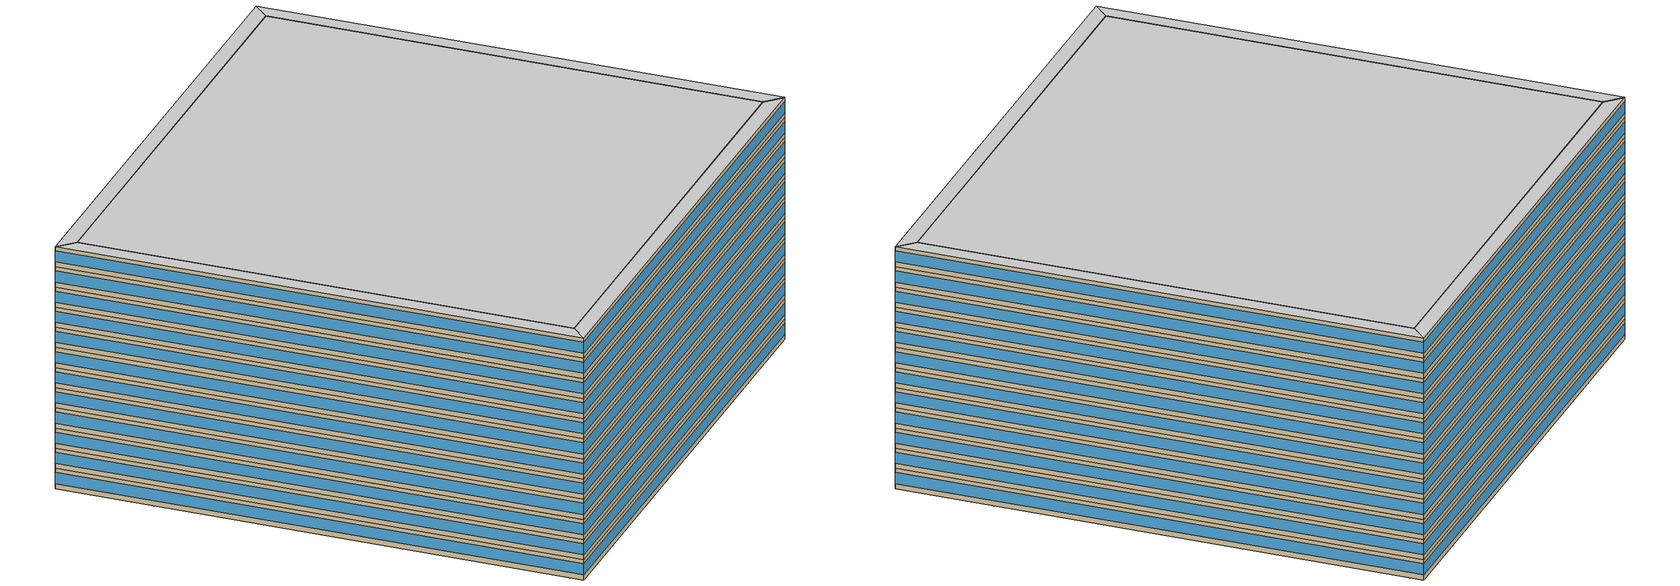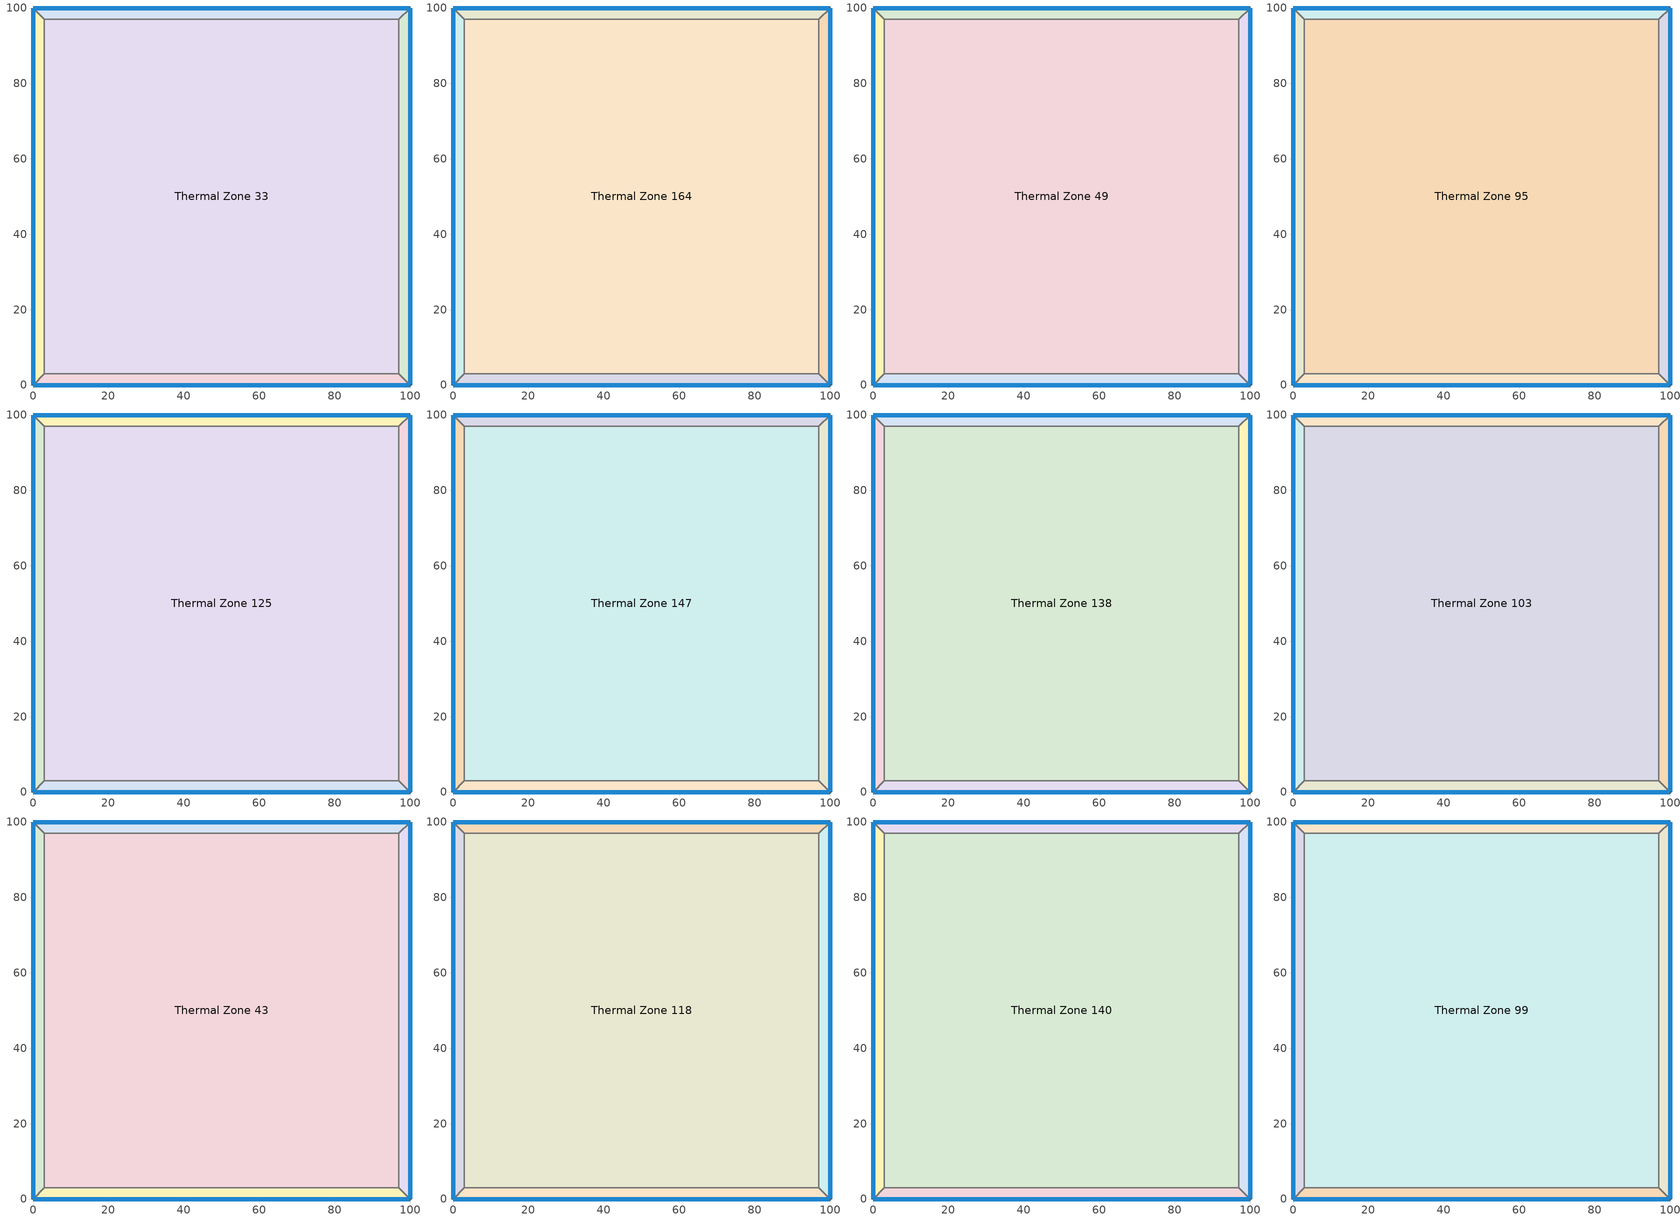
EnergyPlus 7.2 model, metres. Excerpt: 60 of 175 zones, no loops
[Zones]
Thermal Zone 151
 floor to Thermal Zone 32 (000_Interior Floor): 100,100 100,0 97,3 97,97 z48
 wall outside (ASHRAE_189.1-2009_ExtWall_SteelFrame_ClimateZone 4-8): 100,0 100,100 z48:52
 wall to Thermal Zone 70 (000_Interior Wall): 97,3 100,0 z48:52
 wall to Thermal Zone 16 (000_Interior Wall): 100,100 97,97 z48:52
 wall to Thermal Zone 33 (000_Interior Wall): 97,97 97,3 z48:52
 window (ASHRAE_189.1-2009_ExtWindow_ClimateZone 4-5): 100,0.03 100,99.97 z49:51.2
Thermal Zone 16
 floor to Thermal Zone 131 (000_Interior Floor): 0,100 100,100 97,97 3,97 z48
 wall outside (ASHRAE_189.1-2009_ExtWall_SteelFrame_ClimateZone 4-8): 100,100 0,100 z48:52
 wall to Thermal Zone 37 (000_Interior Wall): 0,100 3,97 z48:52
 wall to Thermal Zone 33 (000_Interior Wall): 3,97 97,97 z48:52
 window (ASHRAE_189.1-2009_ExtWindow_ClimateZone 4-5): 99.97,100 0.03,100 z49:51.2
Thermal Zone 70
 floor to Thermal Zone 110 (000_Interior Floor): 100,0 0,0 3,3 97,3 z48
 wall outside (ASHRAE_189.1-2009_ExtWall_SteelFrame_ClimateZone 4-8): 0,0 100,0 z48:52
 wall to Thermal Zone 33 (000_Interior Wall): 97,3 3,3 z48:52
 wall to Thermal Zone 37 (000_Interior Wall): 3,3 0,0 z48:52
 window (ASHRAE_189.1-2009_ExtWindow_ClimateZone 4-5): 0.03,0 99.97,0 z49:51.2
Thermal Zone 33
 floor to Thermal Zone 169 (000_Interior Floor): 3,3 3,97 97,97 97,3 z48
 wall to Thermal Zone 37 (000_Interior Wall): 3,97 3,3 z48:52
Thermal Zone 37
 floor to Thermal Zone 132 (000_Interior Floor): 0,0 0,100 3,97 3,3 z48
 wall outside (ASHRAE_189.1-2009_ExtWall_SteelFrame_ClimateZone 4-8): 0,100 0,0 z48:52
 window (ASHRAE_189.1-2009_ExtWindow_ClimateZone 4-5): 0,99.97 0,0.03 z49:51.2
Thermal Zone 124
 floor to Thermal Zone 37 (000_Interior Floor): 0,0 0,100 3,97 3,3 z52
 wall outside (ASHRAE_189.1-2009_ExtWall_SteelFrame_ClimateZone 4-8): 0,100 0,0 z52:56
 wall to Thermal Zone 152 (000_Interior Wall): 3,97 0,100 z52:56
 wall to Thermal Zone 1 (000_Interior Wall): 0,0 3,3 z52:56
 wall to Thermal Zone 164 (000_Interior Wall): 3,3 3,97 z52:56
 window (ASHRAE_189.1-2009_ExtWindow_ClimateZone 4-5): 0,99.97 0,0.03 z53:55.2
Thermal Zone 152
 floor to Thermal Zone 16 (000_Interior Floor): 0,100 100,100 97,97 3,97 z52
 wall outside (ASHRAE_189.1-2009_ExtWall_SteelFrame_ClimateZone 4-8): 100,100 0,100 z52:56
 wall to Thermal Zone 25 (000_Interior Wall): 97,97 100,100 z52:56
 wall to Thermal Zone 164 (000_Interior Wall): 3,97 97,97 z52:56
 window (ASHRAE_189.1-2009_ExtWindow_ClimateZone 4-5): 99.97,100 0.03,100 z53:55.2
Thermal Zone 25
 floor to Thermal Zone 151 (000_Interior Floor): 100,100 100,0 97,3 97,97 z52
 wall outside (ASHRAE_189.1-2009_ExtWall_SteelFrame_ClimateZone 4-8): 100,0 100,100 z52:56
 wall to Thermal Zone 1 (000_Interior Wall): 97,3 100,0 z52:56
 wall to Thermal Zone 164 (000_Interior Wall): 97,97 97,3 z52:56
 window (ASHRAE_189.1-2009_ExtWindow_ClimateZone 4-5): 100,0.03 100,99.97 z53:55.2
Thermal Zone 1
 floor to Thermal Zone 70 (000_Interior Floor): 100,0 0,0 3,3 97,3 z52
 wall outside (ASHRAE_189.1-2009_ExtWall_SteelFrame_ClimateZone 4-8): 0,0 100,0 z52:56
 wall to Thermal Zone 164 (000_Interior Wall): 97,3 3,3 z52:56
 window (ASHRAE_189.1-2009_ExtWindow_ClimateZone 4-5): 0.03,0 99.97,0 z53:55.2
Thermal Zone 164
 floor to Thermal Zone 33 (000_Interior Floor): 3,3 3,97 97,97 97,3 z52
Thermal Zone 100
 floor to Thermal Zone 152 (000_Interior Floor): 0,100 100,100 97,97 3,97 z56
 wall outside (ASHRAE_189.1-2009_ExtWall_SteelFrame_ClimateZone 4-8): 100,100 0,100 z56:60
 wall to Thermal Zone 86 (000_Interior Wall): 97,97 100,100 z56:60
 wall to Thermal Zone 149 (000_Interior Wall): 0,100 3,97 z56:60
 wall to Thermal Zone 49 (000_Interior Wall): 3,97 97,97 z56:60
 window (ASHRAE_189.1-2009_ExtWindow_ClimateZone 4-5): 99.97,100 0.03,100 z57:59.2
Thermal Zone 102
 floor to Thermal Zone 1 (000_Interior Floor): 100,0 0,0 3,3 97,3 z56
 wall outside (ASHRAE_189.1-2009_ExtWall_SteelFrame_ClimateZone 4-8): 0,0 100,0 z56:60
 wall to Thermal Zone 49 (000_Interior Wall): 97,3 3,3 z56:60
 wall to Thermal Zone 149 (000_Interior Wall): 3,3 0,0 z56:60
 wall to Thermal Zone 86 (000_Interior Wall): 100,0 97,3 z56:60
 window (ASHRAE_189.1-2009_ExtWindow_ClimateZone 4-5): 0.03,0 99.97,0 z57:59.2
Thermal Zone 49
 floor to Thermal Zone 164 (000_Interior Floor): 3,3 3,97 97,97 97,3 z56
 wall to Thermal Zone 86 (000_Interior Wall): 97,3 97,97 z56:60
 wall to Thermal Zone 149 (000_Interior Wall): 3,97 3,3 z56:60
Thermal Zone 86
 floor to Thermal Zone 25 (000_Interior Floor): 100,100 100,0 97,3 97,97 z56
 wall outside (ASHRAE_189.1-2009_ExtWall_SteelFrame_ClimateZone 4-8): 100,0 100,100 z56:60
 window (ASHRAE_189.1-2009_ExtWindow_ClimateZone 4-5): 100,0.03 100,99.97 z57:59.2
Thermal Zone 149
 floor to Thermal Zone 124 (000_Interior Floor): 0,0 0,100 3,97 3,3 z56
 wall outside (ASHRAE_189.1-2009_ExtWall_SteelFrame_ClimateZone 4-8): 0,100 0,0 z56:60
 window (ASHRAE_189.1-2009_ExtWindow_ClimateZone 4-5): 0,99.97 0,0.03 z57:59.2
Thermal Zone 38
 floor to Thermal Zone 100 (000_Interior Floor): 0,100 100,100 97,97 3,97 z60
 wall outside (ASHRAE_189.1-2009_ExtWall_SteelFrame_ClimateZone 4-8): 100,100 0,100 z60:64
 wall to Thermal Zone 81 (000_Interior Wall): 97,97 100,100 z60:64
 wall to Thermal Zone 13 (000_Interior Wall): 0,100 3,97 z60:64
 wall to Thermal Zone 95 (000_Interior Wall): 3,97 97,97 z60:64
 window (ASHRAE_189.1-2009_ExtWindow_ClimateZone 4-5): 99.97,100 0.03,100 z61:63.2
Thermal Zone 13
 floor to Thermal Zone 149 (000_Interior Floor): 0,0 0,100 3,97 3,3 z60
 wall outside (ASHRAE_189.1-2009_ExtWall_SteelFrame_ClimateZone 4-8): 0,100 0,0 z60:64
 wall to Thermal Zone 174 (000_Interior Wall): 0,0 3,3 z60:64
 wall to Thermal Zone 95 (000_Interior Wall): 3,3 3,97 z60:64
 window (ASHRAE_189.1-2009_ExtWindow_ClimateZone 4-5): 0,99.97 0,0.03 z61:63.2
Thermal Zone 95
 floor to Thermal Zone 49 (000_Interior Floor): 3,3 3,97 97,97 97,3 z60
 wall to Thermal Zone 81 (000_Interior Wall): 97,3 97,97 z60:64
 wall to Thermal Zone 174 (000_Interior Wall): 3,3 97,3 z60:64
Thermal Zone 81
 floor to Thermal Zone 86 (000_Interior Floor): 100,100 100,0 97,3 97,97 z60
 wall outside (ASHRAE_189.1-2009_ExtWall_SteelFrame_ClimateZone 4-8): 100,0 100,100 z60:64
 wall to Thermal Zone 174 (000_Interior Wall): 97,3 100,0 z60:64
 window (ASHRAE_189.1-2009_ExtWindow_ClimateZone 4-5): 100,0.03 100,99.97 z61:63.2
Thermal Zone 174
 floor to Thermal Zone 102 (000_Interior Floor): 100,0 0,0 3,3 97,3 z60
 wall outside (ASHRAE_189.1-2009_ExtWall_SteelFrame_ClimateZone 4-8): 0,0 100,0 z60:64
 window (ASHRAE_189.1-2009_ExtWindow_ClimateZone 4-5): 0.03,0 99.97,0 z61:63.2
Thermal Zone 27
 floor to Thermal Zone 13 (000_Interior Floor): 0,0 0,100 3,97 3,3 z64
 wall outside (ASHRAE_189.1-2009_ExtWall_SteelFrame_ClimateZone 4-8): 0,100 0,0 z64:68
 wall to Thermal Zone 64 (000_Interior Wall): 0,0 3,3 z64:68
 wall to Thermal Zone 90 (000_Interior Wall): 3,97 0,100 z64:68
 wall to Thermal Zone 125 (000_Interior Wall): 3,3 3,97 z64:68
 window (ASHRAE_189.1-2009_ExtWindow_ClimateZone 4-5): 0,99.97 0,0.03 z65:67.2
Thermal Zone 64
 floor to Thermal Zone 174 (000_Interior Floor): 100,0 0,0 3,3 97,3 z64
 wall outside (ASHRAE_189.1-2009_ExtWall_SteelFrame_ClimateZone 4-8): 0,0 100,0 z64:68
 wall to Thermal Zone 125 (000_Interior Wall): 97,3 3,3 z64:68
 wall to Thermal Zone 119 (000_Interior Wall): 100,0 97,3 z64:68
 window (ASHRAE_189.1-2009_ExtWindow_ClimateZone 4-5): 0.03,0 99.97,0 z65:67.2
Thermal Zone 119
 floor to Thermal Zone 81 (000_Interior Floor): 100,100 100,0 97,3 97,97 z64
 wall outside (ASHRAE_189.1-2009_ExtWall_SteelFrame_ClimateZone 4-8): 100,0 100,100 z64:68
 wall to Thermal Zone 90 (000_Interior Wall): 100,100 97,97 z64:68
 wall to Thermal Zone 125 (000_Interior Wall): 97,97 97,3 z64:68
 window (ASHRAE_189.1-2009_ExtWindow_ClimateZone 4-5): 100,0.03 100,99.97 z65:67.2
Thermal Zone 125
 floor to Thermal Zone 95 (000_Interior Floor): 3,3 3,97 97,97 97,3 z64
 wall to Thermal Zone 90 (000_Interior Wall): 97,97 3,97 z64:68
Thermal Zone 90
 floor to Thermal Zone 38 (000_Interior Floor): 0,100 100,100 97,97 3,97 z64
 wall outside (ASHRAE_189.1-2009_ExtWall_SteelFrame_ClimateZone 4-8): 100,100 0,100 z64:68
 window (ASHRAE_189.1-2009_ExtWindow_ClimateZone 4-5): 99.97,100 0.03,100 z65:67.2
Thermal Zone 147
 floor to Thermal Zone 125 (000_Interior Floor): 3,3 3,97 97,97 97,3 z68
 wall to Thermal Zone 50 (000_Interior Wall): 3,3 97,3 z68:72
 wall to Thermal Zone 105 (000_Interior Wall): 3,97 3,3 z68:72
 wall to Thermal Zone 167 (000_Interior Wall): 97,97 3,97 z68:72
 wall to Thermal Zone 166 (000_Interior Wall): 97,3 97,97 z68:72
Thermal Zone 166
 floor to Thermal Zone 119 (000_Interior Floor): 100,100 100,0 97,3 97,97 z68
 wall outside (ASHRAE_189.1-2009_ExtWall_SteelFrame_ClimateZone 4-8): 100,0 100,100 z68:72
 wall to Thermal Zone 50 (000_Interior Wall): 97,3 100,0 z68:72
 wall to Thermal Zone 167 (000_Interior Wall): 100,100 97,97 z68:72
 window (ASHRAE_189.1-2009_ExtWindow_ClimateZone 4-5): 100,0.03 100,99.97 z69:71.2
Thermal Zone 105
 floor to Thermal Zone 27 (000_Interior Floor): 0,0 0,100 3,97 3,3 z68
 wall outside (ASHRAE_189.1-2009_ExtWall_SteelFrame_ClimateZone 4-8): 0,100 0,0 z68:72
 wall to Thermal Zone 167 (000_Interior Wall): 3,97 0,100 z68:72
 wall to Thermal Zone 50 (000_Interior Wall): 0,0 3,3 z68:72
 window (ASHRAE_189.1-2009_ExtWindow_ClimateZone 4-5): 0,99.97 0,0.03 z69:71.2
Thermal Zone 167
 floor to Thermal Zone 90 (000_Interior Floor): 0,100 100,100 97,97 3,97 z68
 wall outside (ASHRAE_189.1-2009_ExtWall_SteelFrame_ClimateZone 4-8): 100,100 0,100 z68:72
 window (ASHRAE_189.1-2009_ExtWindow_ClimateZone 4-5): 99.97,100 0.03,100 z69:71.2
Thermal Zone 50
 floor to Thermal Zone 64 (000_Interior Floor): 100,0 0,0 3,3 97,3 z68
 wall outside (ASHRAE_189.1-2009_ExtWall_SteelFrame_ClimateZone 4-8): 0,0 100,0 z68:72
 window (ASHRAE_189.1-2009_ExtWindow_ClimateZone 4-5): 0.03,0 99.97,0 z69:71.2
Thermal Zone 138
 floor to Thermal Zone 147 (000_Interior Floor): 3,3 3,97 97,97 97,3 z72
 wall to Thermal Zone 11 (000_Interior Wall): 3,3 97,3 z72:76
 wall to Thermal Zone 109 (000_Interior Wall): 97,3 97,97 z72:76
 wall to Thermal Zone 115 (000_Interior Wall): 97,97 3,97 z72:76
 wall to Thermal Zone 75 (000_Interior Wall): 3,97 3,3 z72:76
Thermal Zone 115
 floor to Thermal Zone 167 (000_Interior Floor): 0,100 100,100 97,97 3,97 z72
 wall outside (ASHRAE_189.1-2009_ExtWall_SteelFrame_ClimateZone 4-8): 100,100 0,100 z72:76
 wall to Thermal Zone 109 (000_Interior Wall): 97,97 100,100 z72:76
 wall to Thermal Zone 75 (000_Interior Wall): 0,100 3,97 z72:76
 window (ASHRAE_189.1-2009_ExtWindow_ClimateZone 4-5): 99.97,100 0.03,100 z73:75.2
Thermal Zone 75
 floor to Thermal Zone 105 (000_Interior Floor): 0,0 0,100 3,97 3,3 z72
 wall outside (ASHRAE_189.1-2009_ExtWall_SteelFrame_ClimateZone 4-8): 0,100 0,0 z72:76
 wall to Thermal Zone 11 (000_Interior Wall): 0,0 3,3 z72:76
 window (ASHRAE_189.1-2009_ExtWindow_ClimateZone 4-5): 0,99.97 0,0.03 z73:75.2
Thermal Zone 11
 floor to Thermal Zone 50 (000_Interior Floor): 100,0 0,0 3,3 97,3 z72
 wall outside (ASHRAE_189.1-2009_ExtWall_SteelFrame_ClimateZone 4-8): 0,0 100,0 z72:76
 wall to Thermal Zone 109 (000_Interior Wall): 100,0 97,3 z72:76
 window (ASHRAE_189.1-2009_ExtWindow_ClimateZone 4-5): 0.03,0 99.97,0 z73:75.2
Thermal Zone 109
 floor to Thermal Zone 166 (000_Interior Floor): 100,100 100,0 97,3 97,97 z72
 wall outside (ASHRAE_189.1-2009_ExtWall_SteelFrame_ClimateZone 4-8): 100,0 100,100 z72:76
 window (ASHRAE_189.1-2009_ExtWindow_ClimateZone 4-5): 100,0.03 100,99.97 z73:75.2
Thermal Zone 137
 floor to Thermal Zone 75 (000_Interior Floor): 0,0 0,100 3,97 3,3 z76
 wall outside (ASHRAE_189.1-2009_ExtWall_SteelFrame_ClimateZone 4-8): 0,100 0,0 z76:80
 wall to Thermal Zone 7 (000_Interior Wall): 0,0 3,3 z76:80
 wall to Thermal Zone 160 (000_Interior Wall): 3,97 0,100 z76:80
 wall to Thermal Zone 103 (000_Interior Wall): 3,3 3,97 z76:80
 window (ASHRAE_189.1-2009_ExtWindow_ClimateZone 4-5): 0,99.97 0,0.03 z77:79.2
Thermal Zone 7
 floor to Thermal Zone 11 (000_Interior Floor): 100,0 0,0 3,3 97,3 z76
 wall outside (ASHRAE_189.1-2009_ExtWall_SteelFrame_ClimateZone 4-8): 0,0 100,0 z76:80
 wall to Thermal Zone 103 (000_Interior Wall): 97,3 3,3 z76:80
 wall to Thermal Zone 10 (000_Interior Wall): 100,0 97,3 z76:80
 window (ASHRAE_189.1-2009_ExtWindow_ClimateZone 4-5): 0.03,0 99.97,0 z77:79.2
Thermal Zone 10
 floor to Thermal Zone 109 (000_Interior Floor): 100,100 100,0 97,3 97,97 z76
 wall outside (ASHRAE_189.1-2009_ExtWall_SteelFrame_ClimateZone 4-8): 100,0 100,100 z76:80
 wall to Thermal Zone 160 (000_Interior Wall): 100,100 97,97 z76:80
 wall to Thermal Zone 103 (000_Interior Wall): 97,97 97,3 z76:80
 window (ASHRAE_189.1-2009_ExtWindow_ClimateZone 4-5): 100,0.03 100,99.97 z77:79.2
Thermal Zone 103
 floor to Thermal Zone 138 (000_Interior Floor): 3,3 3,97 97,97 97,3 z76
 wall to Thermal Zone 160 (000_Interior Wall): 97,97 3,97 z76:80
Thermal Zone 160
 floor to Thermal Zone 115 (000_Interior Floor): 0,100 100,100 97,97 3,97 z76
 wall outside (ASHRAE_189.1-2009_ExtWall_SteelFrame_ClimateZone 4-8): 100,100 0,100 z76:80
 window (ASHRAE_189.1-2009_ExtWindow_ClimateZone 4-5): 99.97,100 0.03,100 z77:79.2
Thermal Zone 165
 floor to Thermal Zone 137 (000_Interior Floor): 0,0 0,100 3,97 3,3 z80
 wall outside (ASHRAE_189.1-2009_ExtWall_SteelFrame_ClimateZone 4-8): 0,100 0,0 z80:84
 wall to Thermal Zone 43 (000_Interior Wall): 3,3 3,97 z80:84
 wall to Thermal Zone 148 (000_Interior Wall): 3,97 0,100 z80:84
 wall to Thermal Zone 92 (000_Interior Wall): 0,0 3,3 z80:84
 window (ASHRAE_189.1-2009_ExtWindow_ClimateZone 4-5): 0,99.97 0,0.03 z81:83.2
Thermal Zone 148
 floor to Thermal Zone 160 (000_Interior Floor): 0,100 100,100 97,97 3,97 z80
 wall outside (ASHRAE_189.1-2009_ExtWall_SteelFrame_ClimateZone 4-8): 100,100 0,100 z80:84
 wall to Thermal Zone 4 (000_Interior Wall): 97,97 100,100 z80:84
 wall to Thermal Zone 43 (000_Interior Wall): 3,97 97,97 z80:84
 window (ASHRAE_189.1-2009_ExtWindow_ClimateZone 4-5): 99.97,100 0.03,100 z81:83.2
Thermal Zone 43
 floor to Thermal Zone 103 (000_Interior Floor): 3,3 3,97 97,97 97,3 z80
 wall to Thermal Zone 92 (000_Interior Wall): 3,3 97,3 z80:84
 wall to Thermal Zone 4 (000_Interior Wall): 97,3 97,97 z80:84
Thermal Zone 4
 floor to Thermal Zone 10 (000_Interior Floor): 100,100 100,0 97,3 97,97 z80
 wall outside (ASHRAE_189.1-2009_ExtWall_SteelFrame_ClimateZone 4-8): 100,0 100,100 z80:84
 wall to Thermal Zone 92 (000_Interior Wall): 97,3 100,0 z80:84
 window (ASHRAE_189.1-2009_ExtWindow_ClimateZone 4-5): 100,0.03 100,99.97 z81:83.2
Thermal Zone 92
 floor to Thermal Zone 7 (000_Interior Floor): 100,0 0,0 3,3 97,3 z80
 wall outside (ASHRAE_189.1-2009_ExtWall_SteelFrame_ClimateZone 4-8): 0,0 100,0 z80:84
 window (ASHRAE_189.1-2009_ExtWindow_ClimateZone 4-5): 0.03,0 99.97,0 z81:83.2
Thermal Zone 15
 floor to Thermal Zone 4 (000_Interior Floor): 100,100 100,0 97,3 97,97 z84
 wall outside (ASHRAE_189.1-2009_ExtWall_SteelFrame_ClimateZone 4-8): 100,0 100,100 z84:88
 wall to Thermal Zone 118 (000_Interior Wall): 97,97 97,3 z84:88
 wall to Thermal Zone 158 (000_Interior Wall): 97,3 100,0 z84:88
 wall to Thermal Zone 28 (000_Interior Wall): 100,100 97,97 z84:88
 window (ASHRAE_189.1-2009_ExtWindow_ClimateZone 4-5): 100,0.03 100,99.97 z85:87.2
Thermal Zone 118
 floor to Thermal Zone 43 (000_Interior Floor): 3,3 3,97 97,97 97,3 z84
 wall to Thermal Zone 158 (000_Interior Wall): 3,3 97,3 z84:88
 wall to Thermal Zone 69 (000_Interior Wall): 3,97 3,3 z84:88
 wall to Thermal Zone 28 (000_Interior Wall): 97,97 3,97 z84:88
Thermal Zone 28
 floor to Thermal Zone 148 (000_Interior Floor): 0,100 100,100 97,97 3,97 z84
 wall outside (ASHRAE_189.1-2009_ExtWall_SteelFrame_ClimateZone 4-8): 100,100 0,100 z84:88
 wall to Thermal Zone 69 (000_Interior Wall): 0,100 3,97 z84:88
 window (ASHRAE_189.1-2009_ExtWindow_ClimateZone 4-5): 99.97,100 0.03,100 z85:87.2
Thermal Zone 69
 floor to Thermal Zone 165 (000_Interior Floor): 0,0 0,100 3,97 3,3 z84
 wall outside (ASHRAE_189.1-2009_ExtWall_SteelFrame_ClimateZone 4-8): 0,100 0,0 z84:88
 wall to Thermal Zone 158 (000_Interior Wall): 0,0 3,3 z84:88
 window (ASHRAE_189.1-2009_ExtWindow_ClimateZone 4-5): 0,99.97 0,0.03 z85:87.2
Thermal Zone 158
 floor to Thermal Zone 92 (000_Interior Floor): 100,0 0,0 3,3 97,3 z84
 wall outside (ASHRAE_189.1-2009_ExtWall_SteelFrame_ClimateZone 4-8): 0,0 100,0 z84:88
 window (ASHRAE_189.1-2009_ExtWindow_ClimateZone 4-5): 0.03,0 99.97,0 z85:87.2
Thermal Zone 140
 floor to Thermal Zone 118 (000_Interior Floor): 3,3 3,97 97,97 97,3 z88
 wall to Thermal Zone 129 (000_Interior Wall): 3,3 97,3 z88:92
 wall to Thermal Zone 67 (000_Interior Wall): 97,97 3,97 z88:92
 wall to Thermal Zone 112 (000_Interior Wall): 3,97 3,3 z88:92
 wall to Thermal Zone 74 (000_Interior Wall): 97,3 97,97 z88:92
Thermal Zone 74
 floor to Thermal Zone 15 (000_Interior Floor): 100,100 100,0 97,3 97,97 z88
 wall outside (ASHRAE_189.1-2009_ExtWall_SteelFrame_ClimateZone 4-8): 100,0 100,100 z88:92
 wall to Thermal Zone 129 (000_Interior Wall): 97,3 100,0 z88:92
 wall to Thermal Zone 67 (000_Interior Wall): 100,100 97,97 z88:92
 window (ASHRAE_189.1-2009_ExtWindow_ClimateZone 4-5): 100,0.03 100,99.97 z89:91.2
Thermal Zone 129
 floor to Thermal Zone 158 (000_Interior Floor): 100,0 0,0 3,3 97,3 z88
 wall outside (ASHRAE_189.1-2009_ExtWall_SteelFrame_ClimateZone 4-8): 0,0 100,0 z88:92
 wall to Thermal Zone 112 (000_Interior Wall): 3,3 0,0 z88:92
 window (ASHRAE_189.1-2009_ExtWindow_ClimateZone 4-5): 0.03,0 99.97,0 z89:91.2
Thermal Zone 67
 floor to Thermal Zone 28 (000_Interior Floor): 0,100 100,100 97,97 3,97 z88
 wall outside (ASHRAE_189.1-2009_ExtWall_SteelFrame_ClimateZone 4-8): 100,100 0,100 z88:92
 wall to Thermal Zone 112 (000_Interior Wall): 0,100 3,97 z88:92
 window (ASHRAE_189.1-2009_ExtWindow_ClimateZone 4-5): 99.97,100 0.03,100 z89:91.2
Thermal Zone 112
 floor to Thermal Zone 69 (000_Interior Floor): 0,0 0,100 3,97 3,3 z88
 wall outside (ASHRAE_189.1-2009_ExtWall_SteelFrame_ClimateZone 4-8): 0,100 0,0 z88:92
 window (ASHRAE_189.1-2009_ExtWindow_ClimateZone 4-5): 0,99.97 0,0.03 z89:91.2
Thermal Zone 99
 floor to Thermal Zone 140 (000_Interior Floor): 3,3 3,97 97,97 97,3 z92
 wall to Thermal Zone 73 (000_Interior Wall): 97,97 3,97 z92:96
 wall to Thermal Zone 154 (000_Interior Wall): 3,3 97,3 z92:96
 wall to Thermal Zone 46 (000_Interior Wall): 3,97 3,3 z92:96
 wall to Thermal Zone 159 (000_Interior Wall): 97,3 97,97 z92:96
 ceiling to Thermal Zone 76 (000_Interior Ceiling): 97,3 97,97 3,97 3,3 z96
Thermal Zone 159
 floor to Thermal Zone 74 (000_Interior Floor): 100,100 100,0 97,3 97,97 z92
 wall outside (ASHRAE_189.1-2009_ExtWall_SteelFrame_ClimateZone 4-8): 100,0 100,100 z92:96
 wall to Thermal Zone 154 (000_Interior Wall): 97,3 100,0 z92:96
 wall to Thermal Zone 73 (000_Interior Wall): 100,100 97,97 z92:96
 window (ASHRAE_189.1-2009_ExtWindow_ClimateZone 4-5): 100,0.03 100,99.97 z93:95.2
 ceiling to Thermal Zone 150 (000_Interior Ceiling): 97,97 97,3 100,0 100,100 z96
Thermal Zone 154
 floor to Thermal Zone 129 (000_Interior Floor): 100,0 0,0 3,3 97,3 z92
 wall outside (ASHRAE_189.1-2009_ExtWall_SteelFrame_ClimateZone 4-8): 0,0 100,0 z92:96
 wall to Thermal Zone 46 (000_Interior Wall): 3,3 0,0 z92:96
 window (ASHRAE_189.1-2009_ExtWindow_ClimateZone 4-5): 0.03,0 99.97,0 z93:95.2
 ceiling to Thermal Zone 135 (000_Interior Ceiling): 97,3 3,3 0,0 100,0 z96
Thermal Zone 46
 floor to Thermal Zone 112 (000_Interior Floor): 0,0 0,100 3,97 3,3 z92
 wall outside (ASHRAE_189.1-2009_ExtWall_SteelFrame_ClimateZone 4-8): 0,100 0,0 z92:96
 wall to Thermal Zone 73 (000_Interior Wall): 3,97 0,100 z92:96
 window (ASHRAE_189.1-2009_ExtWindow_ClimateZone 4-5): 0,99.97 0,0.03 z93:95.2
 ceiling to Thermal Zone 107 (000_Interior Ceiling): 3,3 3,97 0,100 0,0 z96
Thermal Zone 73
 floor to Thermal Zone 67 (000_Interior Floor): 0,100 100,100 97,97 3,97 z92
 wall outside (ASHRAE_189.1-2009_ExtWall_SteelFrame_ClimateZone 4-8): 100,100 0,100 z92:96
 window (ASHRAE_189.1-2009_ExtWindow_ClimateZone 4-5): 99.97,100 0.03,100 z93:95.2
 ceiling to Thermal Zone 156 (000_Interior Ceiling): 3,97 97,97 100,100 0,100 z96
[Site:Location]
San Francisco Intl Ap_CA_USA Design_Conditions: Latitude {deg}=37.62; Longitude {deg}=-122.4; Time Zone {hr}=-8; Elevation {m}=2
[SizingPeriod:DesignDay] Day of Month=21; Dry-Bulb Temperature Range Modifier Type=DefaultMultipliers; Barometric Pressure {Pa}=101301; Rain Indicator=No; Snow Indicator=No; Daylight Saving Time Indicator=No
Name | Month | Day Type | Maximum Dry-Bulb Temperature {C} | Daily Dry-Bulb Temperature Range {deltaC} | Humidity Condition Type | Wetbulb or DewPoint at Maximum Dry-Bulb {C} | Wind Speed {m/s} | Wind Direction {deg} | Solar Model Indicator | Sky Clearness | ASHRAE Clear Sky Optical Depth for Beam Irradiance (taub) | ASHRAE Clear Sky Optical Depth for Diffuse Irradiance (taud)
San Francisco Intl Ap Ann Hum_n 99% Condns DP=>MCDB | 1 | WinterDesignDay | 11.2 | 0 | Dewpoint | -1.2 | 2.2 | 150 | ASHRAEClearSky | 0
San Francisco Intl Ap Ann Clg 2% Condns DB=>MWB | 8 | SummerDesignDay | 23.6 | 8.5 | Wetbulb | 16.2 | 5.9 | 310 | ASHRAETau |  | 0.365 | 2.435
San Francisco Intl Ap Ann Htg Wind 99.6% Condns WS=>MCDB | 1 | WinterDesignDay | 12.1 | 0 | Wetbulb | 12.1 | 12.9 | 150 | ASHRAEClearSky | 0
San Francisco Intl Ap Ann Clg .4% Condns DB=>MWB | 8 | SummerDesignDay | 28.3 | 8.5 | Wetbulb | 17.2 | 5.9 | 310 | ASHRAETau |  | 0.365 | 2.435
[Building]
Building 1
[Material] Thermal Absorptance=0.9
Name | Roughness | Thickness {m} | Conductivity {W/m-K} | Density {kg/m3} | Specific Heat {J/kg-K} | Solar Absorptance | Visible Absorptance
000_F16 Acoustic tile | MediumSmooth | 0.0191 | 0.06 | 368 | 590 | 0.7 | 0.7
1/2IN Gypsum | Smooth | 0.0127 | 0.16 | 784.9 | 830 | 0.92 | 0.92
Wall Insulation [39] | MediumRough | 0.1184 | 0.045 | 265 | 836.8 | 0.7 | 0.7
000_G01a 19mm gypsum board | MediumSmooth | 0.019 | 0.16 | 800 | 1090 | 0.7 | 0.7
000_M11 100mm lightweight concrete | MediumRough | 0.1016 | 0.53 | 1280 | 840 | 0.7 | 0.7
[Material:AirGap]
Name | Thermal Resistance {m2-K/W}
000_F04 Wall air space resistance | 0.15
000_F05 Ceiling air space resistance | 0.18
[Material:NoMass]
MAT-SHEATH: Roughness=Rough; Thermal Resistance {m2-K/W}=0.3626; Thermal Absorptance=0.9; Solar Absorptance=0.7; Visible Absorptance=0.7
[WindowMaterial:Glazing]
Theoretical Glass [207]: Optical Data Type=SpectralAverage; Thickness {m}=0.003; Solar Transmittance at Normal Incidence=0.3311; Front Side Solar Reflectance at Normal Incidence=0.6189; Back Side Solar Reflectance at Normal Incidence=0.6189; Visible Transmittance at Normal Incidence=0.44; Front Side Visible Reflectance at Normal Incidence=0.51; Back Side Visible Reflectance at Normal Incidence=0.51; Infrared Transmittance at Normal Incidence=0; Front Side Infrared Hemispherical Emissivity=0.9; Back Side Infrared Hemispherical Emissivity=0.9; Conductivity {W/m-K}=0.0133; Dirt Correction Factor for Solar and Visible Transmittance=1; Solar Diffusing=No
[Construction]
ASHRAE_189.1-2009_ExtWindow_ClimateZone 4-5: Theoretical Glass [207]
000_Interior Wall: 000_G01a 19mm gypsum board, 000_F04 Wall air space resistance, 000_G01a 19mm gypsum board
ASHRAE_189.1-2009_ExtWall_SteelFrame_ClimateZone 4-8: MAT-SHEATH, Wall Insulation [39], 1/2IN Gypsum
000_Interior Ceiling: 000_M11 100mm lightweight concrete, 000_F05 Ceiling air space resistance, 000_F16 Acoustic tile
000_Interior Floor: 000_F16 Acoustic tile, 000_F05 Ceiling air space resistance, 000_M11 100mm lightweight concrete
[Zone]
Thermal Zone 38; Thermal Zone 13; Thermal Zone 100; Thermal Zone 102; Thermal Zone 140; Thermal Zone 138; Thermal Zone 49; Thermal Zone 95; Thermal Zone 99; Thermal Zone 159; Thermal Zone 154; Thermal Zone 137; Thermal Zone 15; Thermal Zone 27; Thermal Zone 124; Thermal Zone 165; Thermal Zone 64; Thermal Zone 81; Thermal Zone 46; Thermal Zone 7; Thermal Zone 174; Thermal Zone 147; Thermal Zone 166; Thermal Zone 74; Thermal Zone 105; Thermal Zone 152; Thermal Zone 115; Thermal Zone 119; Thermal Zone 75; Thermal Zone 73; Thermal Zone 125; Thermal Zone 167; Thermal Zone 118; Thermal Zone 86; Thermal Zone 28; Thermal Zone 11; Thermal Zone 50; Thermal Zone 129; Thermal Zone 151; Thermal Zone 16; Thermal Zone 69; Thermal Zone 148; Thermal Zone 67; Thermal Zone 25; Thermal Zone 1; Thermal Zone 10; Thermal Zone 149; Thermal Zone 112; Thermal Zone 70; Thermal Zone 33; Thermal Zone 103; Thermal Zone 43; Thermal Zone 4; Thermal Zone 90; Thermal Zone 158; Thermal Zone 164; Thermal Zone 160; Thermal Zone 92; Thermal Zone 37; Thermal Zone 109
